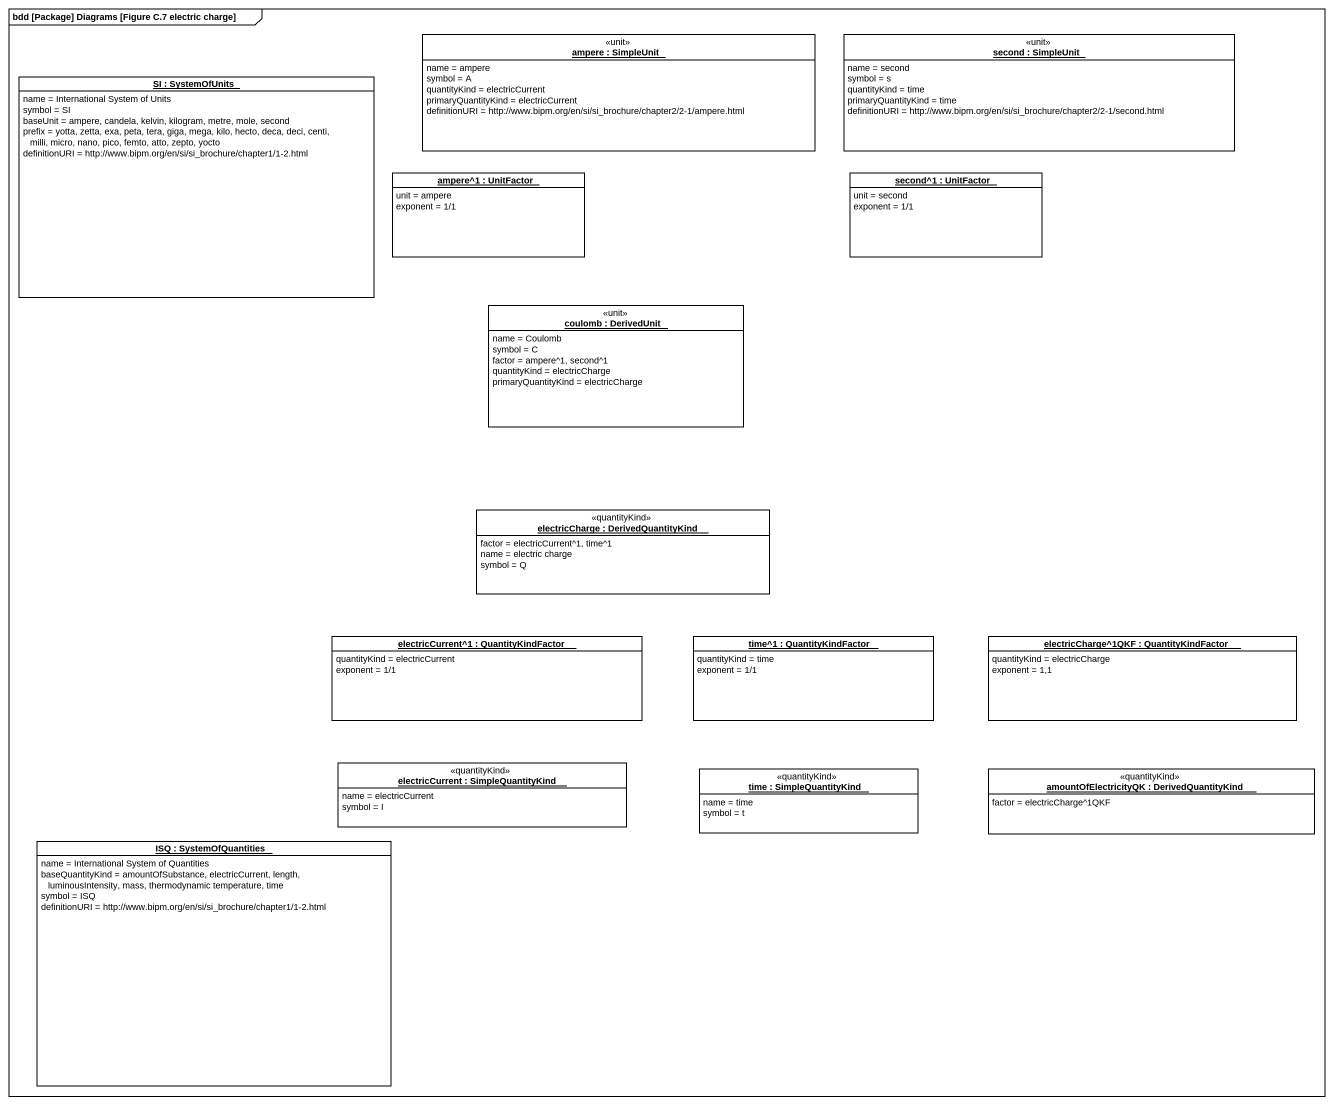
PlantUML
@startuml
mainframe bdd [Package] Diagrams [Figure C.7 electric charge]
hide circle
hide empty members
object "ampere : SimpleUnit" as ampere <<unit>> #FFFFFF {
  name = ampere
  symbol = A
  quantityKind = electricCurrent
  primaryQuantityKind = electricCurrent
  definitionURI = http://www.bipm.org/en/si/si_brochure/chapter2/2-1/ampere.html
}
object "second : SimpleUnit" as second <<unit>> #FFFFFF {
  name = second
  symbol = s
  quantityKind = time
  primaryQuantityKind = time
  definitionURI = http://www.bipm.org/en/si/si_brochure/chapter2/2-1/second.html
}
object "SI : SystemOfUnits" as SI #FFFFFF {
  name = International System of Units
  symbol = SI
  baseUnit = ampere, candela, kelvin, kilogram, metre, mole, second
  prefix = yotta, zetta, exa, peta, tera, giga, mega, kilo, hecto, deca, deci, centi, milli, micro, nano, pico, femto, atto, zepto, yocto
  definitionURI = http://www.bipm.org/en/si/si_brochure/chapter1/1-2.html
}
object "ampere^1 : UnitFactor" as ampere_1 #FFFFFF {
  unit = ampere
  exponent = 1/1
}
object "second^1 : UnitFactor" as second_1 #FFFFFF {
  unit = second
  exponent = 1/1
}
object "coulomb : DerivedUnit" as coulomb <<unit>> #FFFFFF {
  name = Coulomb
  symbol = C
  factor = ampere^1, second^1
  quantityKind = electricCharge
  primaryQuantityKind = electricCharge
}
object "electricCharge : DerivedQuantityKind" as electricCharge <<quantityKind>> #FFFFFF {
  factor = electricCurrent^1, time^1
  name = electric charge
  symbol = Q
}
object "electricCurrent^1 : QuantityKindFactor" as electricCurrent_1 #FFFFFF {
  quantityKind = electricCurrent
  exponent = 1/1
}
object "time^1 : QuantityKindFactor" as time_1 #FFFFFF {
  quantityKind = time
  exponent = 1/1
}
object "electricCharge^1QKF : QuantityKindFactor" as electricCharge_1QKF #FFFFFF {
  quantityKind = electricCharge
  exponent = 1,1
}
object "electricCurrent : SimpleQuantityKind" as electricCurrent <<quantityKind>> #FFFFFF {
  name = electricCurrent
  symbol = I
}
object "time : SimpleQuantityKind" as time <<quantityKind>> #FFFFFF {
  name = time
  symbol = t
}
object "amountOfElectricityQK : DerivedQuantityKind" as amountOfElectricityQK <<quantityKind>> #FFFFFF {
  factor = electricCharge^1QKF
}
object "ISQ : SystemOfQuantities" as ISQ #FFFFFF {
  name = International System of Quantities
  baseQuantityKind = amountOfSubstance, electricCurrent, length, luminousIntensity, mass, thermodynamic temperature, time
  symbol = ISQ
  definitionURI = http://www.bipm.org/en/si/si_brochure/chapter1/1-2.html
}
@enduml
